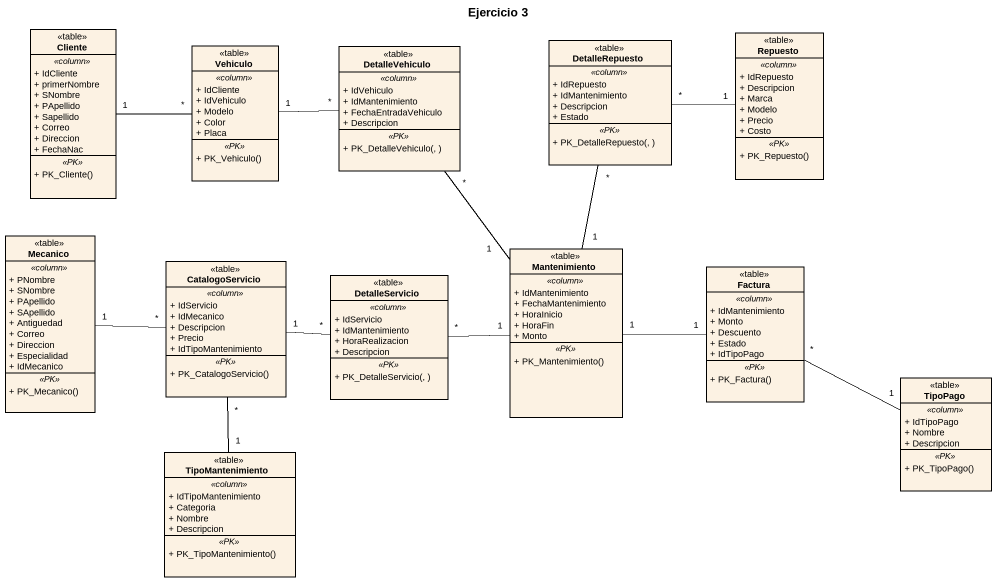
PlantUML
@startuml
title Ejercicio 3
hide circle
hide empty members
skinparam classAttributeIconSize 0
class Cliente <<table>> {
  .. <<column>> ..
  + IdCliente
  + primerNombre
  + SNombre
  + PApellido
  + Sapellido
  + Correo
  + Direccion
  + FechaNac
  .. <<PK>> ..
  + PK_Cliente()
}
class DetalleRepuesto <<table>> {
  .. <<column>> ..
  + IdRepuesto
  + IdMantenimiento
  + Descripcion
  + Estado
  .. <<PK>> ..
  + PK_DetalleRepuesto(, )
}
class Repuesto <<table>> {
  .. <<column>> ..
  + IdRepuesto
  + Descripcion
  + Marca
  + Modelo
  + Precio
  + Costo
  .. <<PK>> ..
  + PK_Repuesto()
}
class Vehiculo <<table>> {
  .. <<column>> ..
  + IdCliente
  + IdVehiculo
  + Modelo
  + Color
  + Placa
  .. <<PK>> ..
  + PK_Vehiculo()
}
class DetalleVehiculo <<table>> {
  .. <<column>> ..
  + IdVehiculo
  + IdMantenimiento
  + FechaEntradaVehiculo
  + Descripcion
  .. <<PK>> ..
  + PK_DetalleVehiculo(, )
}
class Mecanico <<table>> {
  .. <<column>> ..
  + PNombre
  + SNombre
  + PApellido
  + SApellido
  + Antiguedad
  + Correo
  + Direccion
  + Especialidad
  + IdMecanico
  .. <<PK>> ..
  + PK_Mecanico()
}
class CatalogoServicio <<table>> {
  .. <<column>> ..
  + IdServicio
  + IdMecanico
  + Descripcion
  + Precio
  + IdTipoMantenimiento
  .. <<PK>> ..
  + PK_CatalogoServicio()
}
class Mantenimiento <<table>> {
  .. <<column>> ..
  + IdMantenimiento
  + FechaMantenimiento
  + HoraInicio
  + HoraFin
  + Monto
  .. <<PK>> ..
  + PK_Mantenimiento()
}
class Factura <<table>> {
  .. <<column>> ..
  + IdMantenimiento
  + Monto
  + Descuento
  + Estado
  + IdTipoPago
  .. <<PK>> ..
  + PK_Factura()
}
class DetalleServicio <<table>> {
  .. <<column>> ..
  + IdServicio
  + IdMantenimiento
  + HoraRealizacion
  + Descripcion
  .. <<PK>> ..
  + PK_DetalleServicio(, )
}
class TipoPago <<table>> {
  .. <<column>> ..
  + IdTipoPago
  + Nombre
  + Descripcion
  .. <<PK>> ..
  + PK_TipoPago()
}
class TipoMantenimiento <<table>> {
  .. <<column>> ..
  + IdTipoMantenimiento
  + Categoria
  + Nombre
  + Descripcion
  .. <<PK>> ..
  + PK_TipoMantenimiento()
}
Cliente "1" -right- "*" Vehiculo
Repuesto "1" -left- "*" DetalleRepuesto
DetalleVehiculo "*" -left- "1" Vehiculo
CatalogoServicio "*" -left- "1" Mecanico
Mantenimiento "1" -up- "*" DetalleRepuesto
Mantenimiento "1" -up- "*" DetalleVehiculo
Mantenimiento "1" -right- "1" Factura
DetalleServicio "*" -left- "1" CatalogoServicio
DetalleServicio "*" -right- "1" Mantenimiento
TipoPago "1" -left- "*" Factura
TipoMantenimiento "1" -up- "*" CatalogoServicio
@enduml
